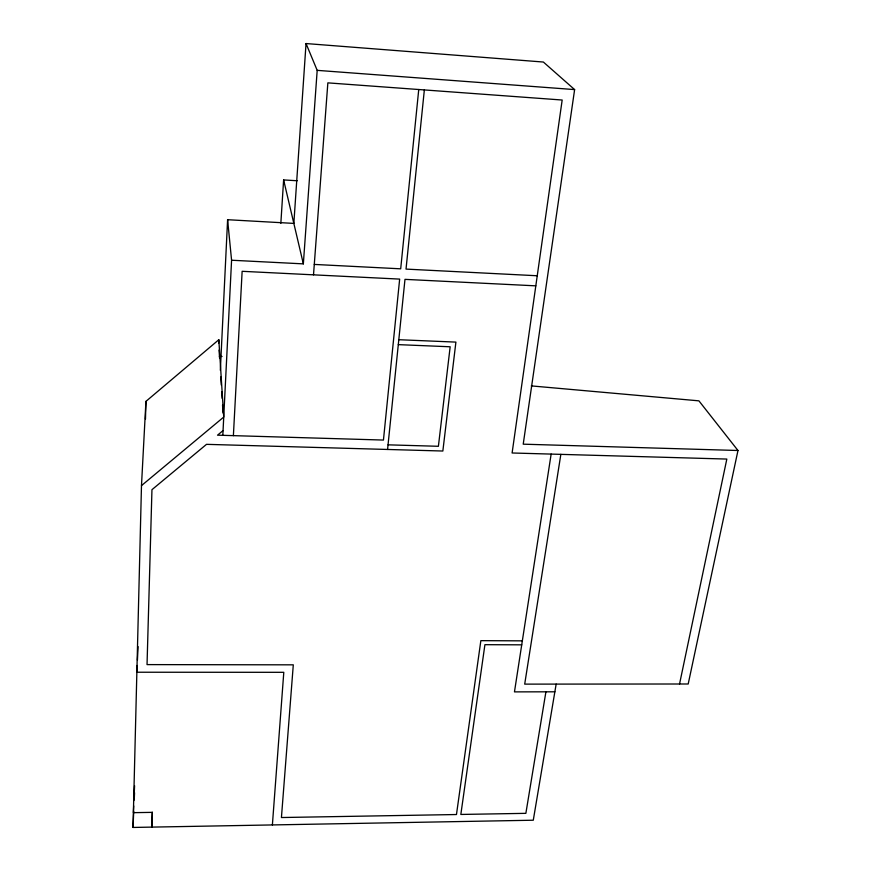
<?xml version="1.0" encoding="UTF-8"?>
<svg xmlns="http://www.w3.org/2000/svg" width="871" height="871" viewBox="0 0 871 871"><rect width="100%" height="100%" fill="white"/><g stroke="black" fill="none" stroke-linecap="round" stroke-linejoin="round"><path stroke-width="1.31" d="M556.155 684.105L533.281 820.221L133.023 827.45L141.483 485.615L145.936 401.379L218.817 339.734L223.738 417.067L141.483 485.615M145.479 419.027L145.936 401.379M152.273 812.186L151.87 827.112L152.338 812.36L133.383 812.665L133.688 805.925M133.916 800.536L134.58 785.707M133.023 827.45L133.72 811.434M134.254 799.426L134.548 792.752M137.183 665.477L136.856 672.227L283.794 672.314L272.383 824.935M137.433 660.087L138.075 646.609M218.643 343.337L218.817 339.734M220.341 370.295L227.603 219.71L293.843 223.401L306.037 43.55L543.373 62.037L574.62 89.593L523.221 444.177L737.977 450.503L688.199 683.996L524.701 684.127L560.848 454.357M222.824 435.326L231.577 260.233L227.603 219.71M233.384 435.642L242.138 271.306L399.658 279.101L383.447 440.062L217.532 435.173L223.063 430.579M280.843 223.324L283.619 179.927L297.196 180.754M231.577 260.233L303.348 263.869L317.186 70.355L306.037 43.55M313.506 274.833L327.855 82.865L562.176 100.023L512.104 452.985L726.828 459.061L679.543 683.996M418.744 89.517L400.693 268.823L314.279 264.425M387.573 449.458L404.982 279.362L535.817 285.84M424.351 89.931L406.028 269.095L537.244 275.759M551.147 454.085L514.467 691.879L554.871 691.803M545.921 691.814L525.866 813.34L460.835 814.45L484.918 644.682L521.729 644.834M522.339 640.849L480.857 640.653L456.469 814.527L281.431 817.531L293.298 664.834L147.036 664.606L151.957 489.687L206.514 444.341L442.849 451.026L455.903 342.107L398.809 339.712M388.052 444.841L438.396 446.29L450.165 346.778L398.297 344.633M219.361 356.359L222.04 356.457M317.186 70.355L574.62 89.593M531.31 385.897L698.912 400.845L737.977 450.503M283.619 179.927L303.348 263.869M219.067 350.077L219.579 358.166M220.766 376.969L221.267 384.982M221.691 391.667L222.105 398.341M222.53 405.015L223.03 413.028"/></g></svg>
